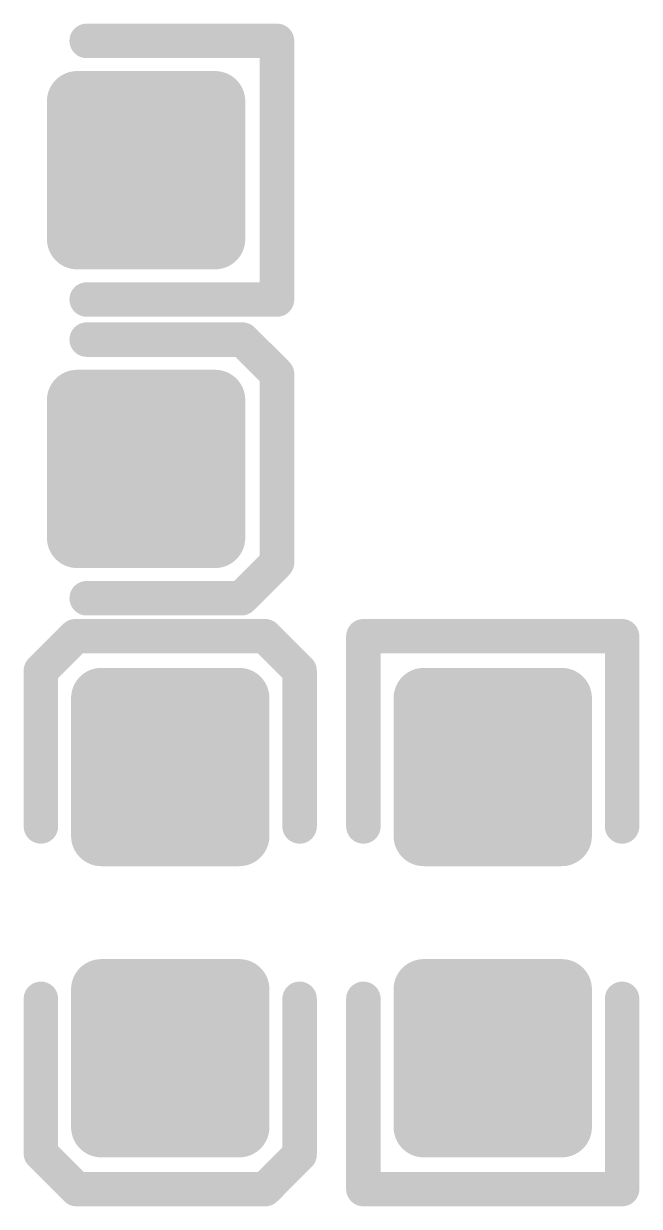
# Model space of a CAD drawing. Extents: x 18.8 to 58.3, y 22.4 to 94.7.
# Drawn here: x 45.718 to 47.532, y 51.035 to 54.519 of the extents above; entities that cross this region are included whole.
import ezdxf

# ---------------------------------------------------------------- set-up
doc = ezdxf.new("R2010")
doc.units = 0
doc.header["$MEASUREMENT"] = 0
doc.layers.get('0').update_dxf_attribs({"linetype": 'CONTINUOUS'})
doc.layers.add('SILKTOP_PHO', color=251, linetype='CONTINUOUS')
doc.layers.add('SOLDERTOP_PHO', color=7, linetype='CONTINUOUS')

# ---------------------------------------------------------------- blocks, each defined once
blk = doc.blocks.new('ROUND_33')
at = {"const_width": 0.0508}
blk.add_lwpolyline([(-0.0254, 0, 1), (0.0254, 0, 1)], format="xyb", close=True, dxfattribs=at)
blk = doc.blocks.new('ROUND_158')
at = {"const_width": 0.0889}
blk.add_lwpolyline([(-0.04445, 0, 1), (0.04445, 0, 1)], format="xyb", close=True, dxfattribs=at)

msp = doc.modelspace()

# ---------------------------------------------------------------- linework, layer by layer
at = {"layer": 'SILKTOP_PHO', "const_width": 0.1016}
for points in [[(46.464474, 54.468522), (45.903896, 54.468522)], [(46.464474, 53.706522), (46.464474, 54.468522)], [(45.903896, 53.706522), (46.464474, 53.706522)], [(45.903896, 53.588412), (46.362874, 53.588412)], [(46.362874, 53.588412), (46.464474, 53.487066)], [(46.464474, 53.487066), (46.464474, 52.931314)], [(46.464474, 52.931314), (46.359572, 52.826412)], [(46.359572, 52.826412), (45.903896, 52.826412)], [(45.870622, 52.714398), (45.769022, 52.612798)], [(46.429422, 52.714398), (45.870622, 52.714398)], [(46.531022, 52.612798), (46.429422, 52.714398)], [(47.480982, 52.714398), (46.718982, 52.714398)], [(46.718982, 52.714398), (46.718982, 52.154074)], [(47.480982, 52.154074), (47.480982, 52.714398)], [(45.769022, 52.612798), (45.769022, 52.154074)], [(46.531022, 52.154074), (46.531022, 52.612798)], [(45.769022, 51.190398), (45.769022, 51.646074)], [(46.531022, 51.646074), (46.531022, 51.187096)], [(46.718982, 51.085496), (46.718982, 51.646074)], [(47.480982, 51.646074), (47.480982, 51.085496)], [(45.873924, 51.085496), (45.769022, 51.190398)], [(46.531022, 51.187096), (46.429676, 51.085496)], [(46.429676, 51.085496), (45.873924, 51.085496)], [(47.480982, 51.085496), (46.718982, 51.085496)]]:
    msp.add_lwpolyline(points, dxfattribs=at)
at = {"layer": 'SOLDERTOP_PHO', "const_width": 0.1778}
for points in [[(45.875702, 53.884322), (45.875702, 54.290722)], [(45.875702, 54.290722), (46.282102, 54.290722)], [(46.0248, 53.884322), (46.0248, 54.290722)], [(46.2026, 53.884322), (46.2026, 54.290722)], [(46.282102, 54.290722), (46.282102, 53.884322)], [(45.875702, 54.2036), (46.282102, 54.2036)], [(45.875702, 54.0258), (46.282102, 54.0258)], [(46.282102, 53.884322), (45.875702, 53.884322)], [(45.875702, 53.004212), (45.875702, 53.410612)], [(45.875702, 53.410612), (46.282102, 53.410612)], [(46.0248, 53.004212), (46.0248, 53.410612)], [(46.2026, 53.004212), (46.2026, 53.410612)], [(46.282102, 53.410612), (46.282102, 53.004212)], [(45.875702, 53.3146), (46.282102, 53.3146)], [(45.875702, 53.1368), (46.282102, 53.1368)], [(46.282102, 53.004212), (45.875702, 53.004212)], [(45.946822, 52.12588), (45.946822, 52.53228)], [(45.946822, 52.53228), (46.353222, 52.53228)], [(46.0248, 52.12588), (46.0248, 52.53228)], [(46.2026, 52.12588), (46.2026, 52.53228)], [(46.353222, 52.53228), (46.353222, 52.12588)], [(46.896782, 52.12588), (46.896782, 52.53228)], [(46.896782, 52.53228), (47.303182, 52.53228)], [(46.9138, 52.12588), (46.9138, 52.53228)], [(47.0916, 52.12588), (47.0916, 52.53228)], [(47.2694, 52.12588), (47.2694, 52.53228)], [(47.303182, 52.53228), (47.303182, 52.12588)], [(45.946822, 52.4256), (46.353222, 52.4256)], [(46.896782, 52.4256), (47.303182, 52.4256)], [(45.946822, 52.2478), (46.353222, 52.2478)], [(46.896782, 52.2478), (47.303182, 52.2478)], [(46.353222, 52.12588), (45.946822, 52.12588)], [(47.303182, 52.12588), (46.896782, 52.12588)], [(45.946822, 51.267868), (45.946822, 51.674268)], [(45.946822, 51.674268), (46.353222, 51.674268)], [(46.0248, 51.267868), (46.0248, 51.674268)], [(46.2026, 51.267868), (46.2026, 51.674268)], [(46.353222, 51.674268), (46.353222, 51.267868)], [(46.896782, 51.267868), (46.896782, 51.674268)], [(46.896782, 51.674268), (47.303182, 51.674268)], [(46.9138, 51.267868), (46.9138, 51.674268)], [(47.0916, 51.267868), (47.0916, 51.674268)], [(47.2694, 51.267868), (47.2694, 51.674268)], [(47.303182, 51.674268), (47.303182, 51.267868)], [(45.946822, 51.5366), (46.353222, 51.5366)], [(46.896782, 51.5366), (47.303182, 51.5366)], [(45.946822, 51.3588), (46.353222, 51.3588)], [(46.896782, 51.3588), (47.303182, 51.3588)], [(46.353222, 51.267868), (45.946822, 51.267868)], [(47.303182, 51.267868), (46.896782, 51.267868)]]:
    msp.add_lwpolyline(points, dxfattribs=at)

# ---------------------------------------------------------------- block references
at = {"layer": 'SILKTOP_PHO'}
for p in [(45.903896, 54.468522), (46.464474, 54.468522), (45.903896, 53.706522), (46.464474, 53.706522), (45.903896, 53.588412), (46.362874, 53.588412), (46.464474, 53.487066), (46.464474, 52.931314), (45.903896, 52.826412), (46.359572, 52.826412), (45.870622, 52.714398), (46.429422, 52.714398), (46.718982, 52.714398), (47.480982, 52.714398), (45.769022, 52.612798), (46.531022, 52.612798), (45.769022, 52.154074), (46.531022, 52.154074), (46.718982, 52.154074), (47.480982, 52.154074), (45.769022, 51.646074), (46.531022, 51.646074), (46.718982, 51.646074), (47.480982, 51.646074), (45.769022, 51.190398), (46.531022, 51.187096), (45.873924, 51.085496), (46.429676, 51.085496), (46.718982, 51.085496), (47.480982, 51.085496)]:
    msp.add_blockref('ROUND_33', p, dxfattribs=at)
at = {"layer": 'SOLDERTOP_PHO'}
for p in [(45.875702, 54.290722), (46.0248, 54.290722), (46.2026, 54.290722), (46.282102, 54.290722), (45.875702, 54.2036), (46.282102, 54.2036), (45.875702, 54.0258), (46.282102, 54.0258), (45.875702, 53.884322), (45.875702, 53.884322), (46.0248, 53.884322), (46.2026, 53.884322), (46.282102, 53.884322), (45.875702, 53.410612), (46.0248, 53.410612), (46.2026, 53.410612), (46.282102, 53.410612), (45.875702, 53.3146), (46.282102, 53.3146), (45.875702, 53.1368), (46.282102, 53.1368), (45.875702, 53.004212), (45.875702, 53.004212), (46.0248, 53.004212), (46.2026, 53.004212), (46.282102, 53.004212), (45.946822, 52.53228), (46.0248, 52.53228), (46.2026, 52.53228), (46.353222, 52.53228), (46.896782, 52.53228), (46.9138, 52.53228), (47.0916, 52.53228), (47.2694, 52.53228), (47.303182, 52.53228), (45.946822, 52.4256), (46.353222, 52.4256), (46.896782, 52.4256), (47.303182, 52.4256), (45.946822, 52.2478), (46.353222, 52.2478), (46.896782, 52.2478), (47.303182, 52.2478), (45.946822, 52.12588), (45.946822, 52.12588), (46.0248, 52.12588), (46.2026, 52.12588), (46.353222, 52.12588), (46.896782, 52.12588), (46.896782, 52.12588), (46.9138, 52.12588), (47.0916, 52.12588), (47.2694, 52.12588), (47.303182, 52.12588), (45.946822, 51.674268), (46.0248, 51.674268), (46.2026, 51.674268), (46.353222, 51.674268), (46.896782, 51.674268), (46.9138, 51.674268), (47.0916, 51.674268), (47.2694, 51.674268), (47.303182, 51.674268), (45.946822, 51.5366), (46.353222, 51.5366), (46.896782, 51.5366), (47.303182, 51.5366), (45.946822, 51.3588), (46.353222, 51.3588), (46.896782, 51.3588), (47.303182, 51.3588), (45.946822, 51.267868), (45.946822, 51.267868), (46.0248, 51.267868), (46.2026, 51.267868), (46.353222, 51.267868), (46.896782, 51.267868), (46.896782, 51.267868), (46.9138, 51.267868), (47.0916, 51.267868), (47.2694, 51.267868), (47.303182, 51.267868)]:
    msp.add_blockref('ROUND_158', p, dxfattribs=at)

doc.saveas('drawing.dxf')
